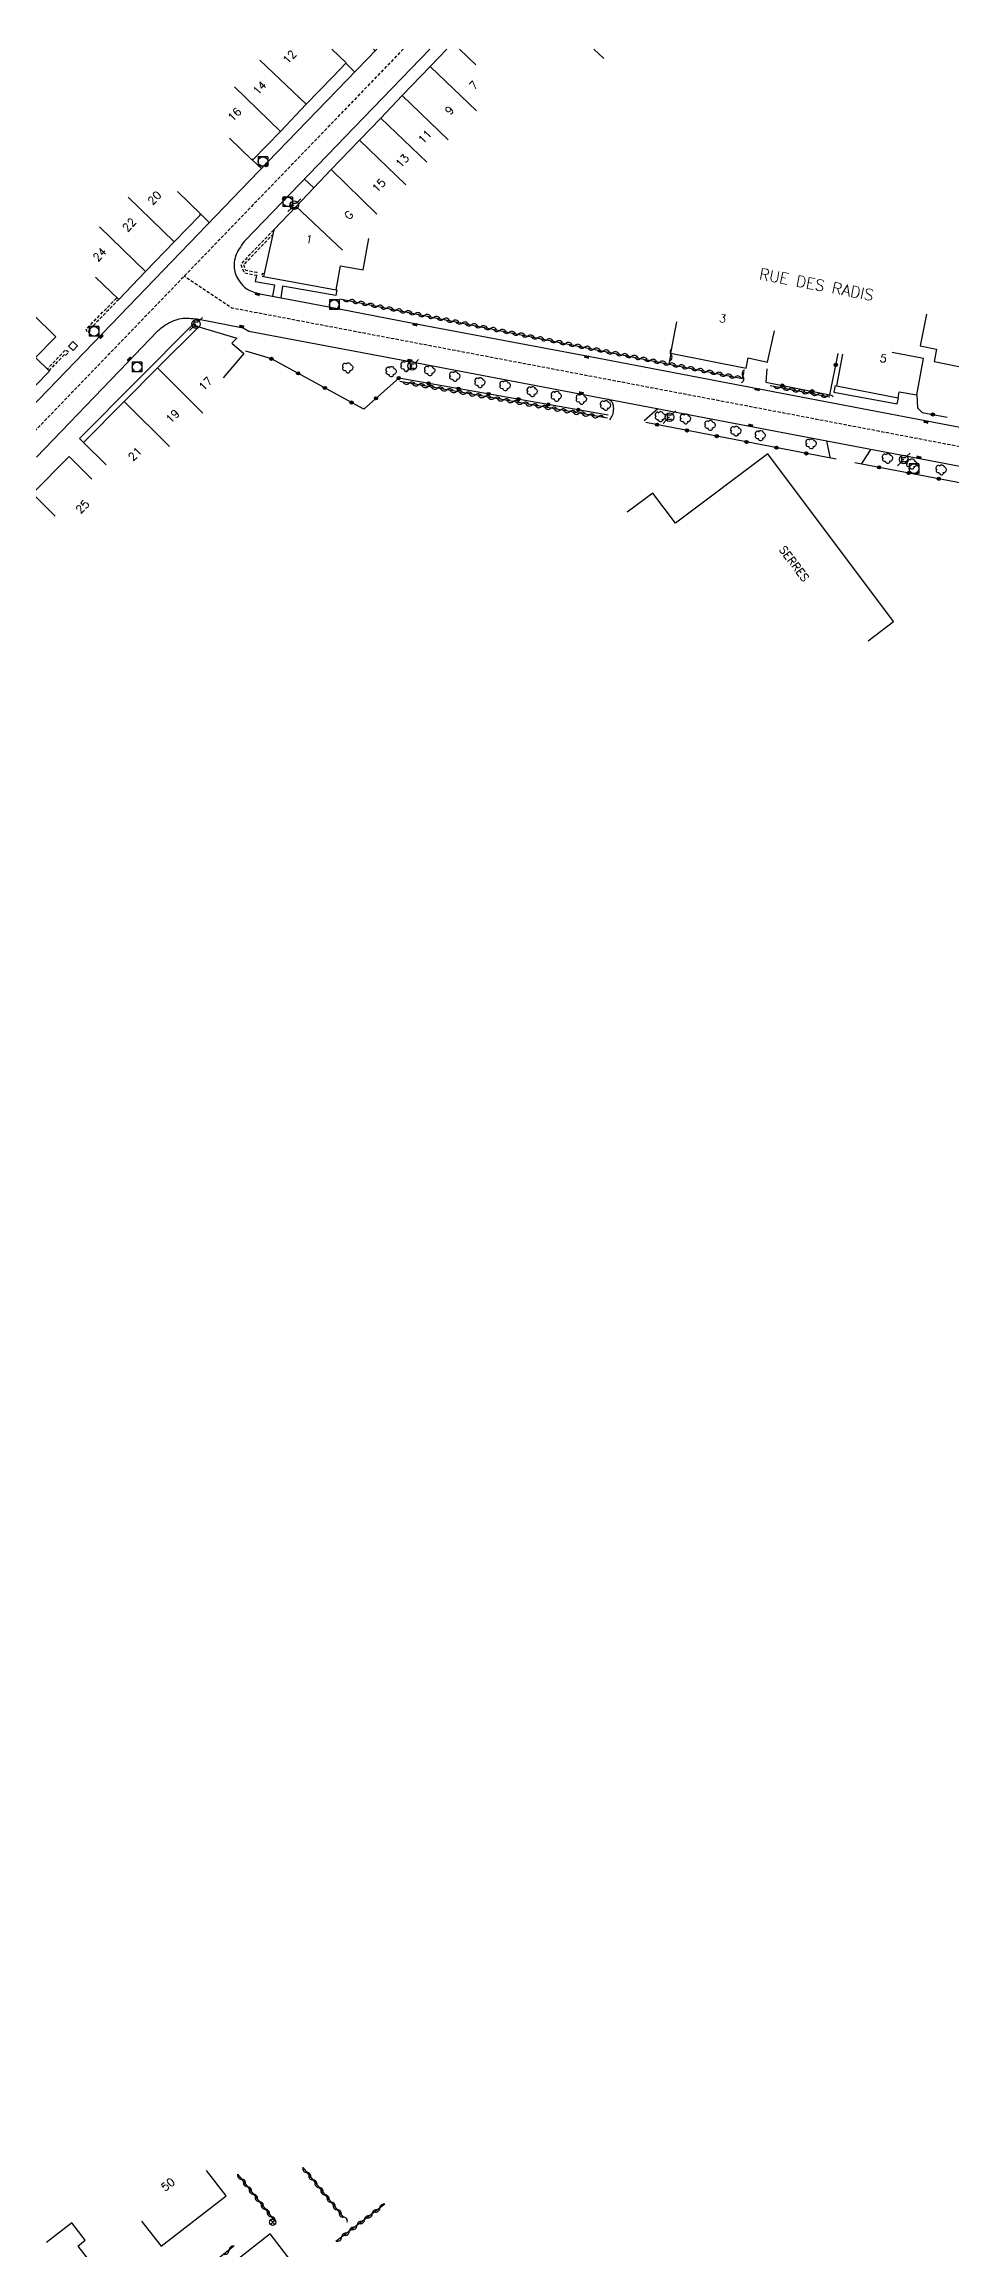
# Model space of a CAD drawing. Header units: millimetres. Extents: x 79999 to 81000, y 146000 to 147001.
# Drawn here: x 80259.3 to 80401, y 146656.3 to 147000.8 of the extents above; entities that cross this region are included whole.
import ezdxf
from ezdxf.enums import TextEntityAlignment as Align

# ---------------------------------------------------------------- set-up
doc = ezdxf.new("R2010")
doc.units = ezdxf.units.MM
doc.linetypes.add('DASHED', pattern=[0.75, 0.5, -0.25])
doc.layers.get('0').update_dxf_attribs({"linetype": 'CONTINUOUS'})
for name, color, linetype in [('W0001', 6, 'DASHED'), ('W0008', 7, 'CONTINUOUS'), ('W0100', 7, 'CONTINUOUS'), ('W0112', 1, 'DASHED'), ('W0300', 7, 'CONTINUOUS'), ('W0310', 3, 'CONTINUOUS'), ('W0322', 7, 'CONTINUOUS'), ('W0400', 7, 'CONTINUOUS'), ('W0420', 7, 'CONTINUOUS'), ('W0469', 7, 'CONTINUOUS'), ('W0471', 7, 'CONTINUOUS'), ('W0984', 7, 'CONTINUOUS'), ('W0989', 7, 'CONTINUOUS'), ('W0991', 7, 'CONTINUOUS'), ('W1102', 7, 'CONTINUOUS')]:
    doc.layers.add(name, color=color, linetype=linetype)
doc.styles.get("Standard").update_dxf_attribs({"font": 'romans.shx', "width": 0.85})

# ---------------------------------------------------------------- blocks, each defined once
blk = doc.blocks.new('t322o')
at = {"color": 0, "linetype": 'Continuous'}
for radius in [0.25, 0.15]:
    blk.add_circle((0, 0), radius, dxfattribs=at)
blk = doc.blocks.new('t310o')
at = {"color": 0, "linetype": 'Continuous'}
for centre, start, end in [((-0.5, 0.38), 216.8699, 323.1304), ((0.5, -0.37), 36.8699, 143.1303)]:
    blk.add_arc(centre, 0.625, start, end, dxfattribs=at)
blk = doc.blocks.new('T420')
for p, q in [((0.75, 0.75), (-0.75, 0.75)), ((-0.75, 0.75), (-0.75, -0.75)), ((0.75, 0.75), (0.75, -0.75)), ((0.75, -0.75), (-0.75, -0.75))]:
    blk.add_line(p, q)
blk.add_ellipse((0, 0), major_axis=(-0.53, 0.53), ratio=1, start_param=3.926991, end_param=10.210176)
blk = doc.blocks.new('T400')
for p, q in [((-0.15, 0.3), (0.15, 0.3)), ((-0.15, -0.25), (-0.15, 0.3)), ((-0.15, 0.15), (0.15, 0.15)), ((-0.15, 0), (0.15, 0)), ((0.15, 0.3), (0.15, -0.25)), ((-0.15, -0.15), (0.15, -0.15)), ((-0.15, -0.25), (-0.15, -0.3)), ((-0.15, -0.3), (0.15, -0.3)), ((0.15, -0.3), (0.15, -0.25))]:
    blk.add_line(p, q)
blk = doc.blocks.new('T471')
for p, q in [((-0.333334, 0.333334), (-0.333334, -0.333334)), ((-0.333334, 0.333334), (0.333334, 0.333334)), ((-0.333334, 0), (0, 0)), ((0.500001, 0.500001), (1.000002, 1.000002)), ((-0.500001, -0.500001), (-1.000002, -1.000002)), ((-0.333334, -0.333334), (0.333334, -0.333334))]:
    blk.add_line(p, q)
blk.add_ellipse((0, 0), major_axis=(0.471405, 0.471405), ratio=1, start_param=5.4977871438, end_param=11.780972451)
blk = doc.blocks.new('t112o')
at = {"color": 0, "linetype": 'Continuous'}
for p, q in [((-0.5, 0.5), (0.5, 0.5)), ((-0.5, -0.5), (-0.5, 0.5)), ((0.5, 0.5), (0.5, -0.5)), ((0.5, -0.5), (-0.5, -0.5))]:
    blk.add_line(p, q, dxfattribs=at)
blk = doc.blocks.new('T300')
for p, q in [((-0.8, 0.51), (-0.86, 0.34)), ((-0.86, 0.34), (-0.86, 0.17)), ((-0.86, 0.17), (-0.74, 0.06)), ((-0.69, 0.63), (-0.8, 0.51)), ((-0.8, -0.06), (-0.74, 0.06)), ((-0.74, 0.06), (-0.69, 0.11)), ((-0.57, 0.69), (-0.69, 0.63)), ((-0.46, 0.69), (-0.57, 0.69)), ((-0.29, 0.63), (-0.46, 0.69)), ((-0.29, 0.63), (-0.17, 0.74)), ((-0.23, 0.57), (-0.29, 0.63)), ((-0.17, 0.74), (-0.06, 0.8)), ((-0.06, 0.8), (0.06, 0.8)), ((0.06, 0.8), (0.23, 0.74)), ((0.23, 0.74), (0.34, 0.63)), ((0.34, 0.63), (0.4, 0.51)), ((0.46, 0.46), (0.34, 0.46)), ((0.4, 0.51), (0.4, 0.46)), ((0.57, 0.4), (0.46, 0.46)), ((0.57, 0.4), (0.69, 0.29)), ((0.69, 0.29), (0.74, 0.17)), ((0.74, 0.06), (0.69, -0.17)), ((0.74, 0.17), (0.74, 0.06)), ((-0.8, -0.17), (-0.8, -0.06)), ((-0.8, -0.23), (-0.8, -0.17)), ((-0.74, -0.34), (-0.8, -0.23)), ((-0.69, -0.4), (-0.74, -0.34)), ((-0.51, -0.46), (-0.69, -0.4)), ((-0.4, -0.46), (-0.51, -0.46)), ((-0.4, -0.46), (-0.34, -0.46)), ((-0.34, -0.46), (-0.34, -0.4)), ((-0.34, -0.51), (-0.34, -0.46)), ((-0.29, -0.63), (-0.34, -0.51)), ((-0.17, -0.74), (-0.29, -0.63)), ((-0.06, -0.8), (-0.17, -0.74)), ((0.06, -0.8), (-0.06, -0.8)), ((0.17, -0.74), (0.06, -0.8)), ((0.23, -0.69), (0.17, -0.74)), ((0.29, -0.46), (0.23, -0.46)), ((0.29, -0.63), (0.23, -0.69)), ((0.46, -0.4), (0.29, -0.46)), ((0.34, -0.51), (0.29, -0.63)), ((0.34, -0.51), (0.34, -0.46)), ((0.57, -0.34), (0.46, -0.4)), ((0.63, -0.29), (0.57, -0.34)), ((0.69, -0.17), (0.63, -0.29))]:
    blk.add_line(p, q)
blk = doc.blocks.new('T469')
at = {"color": 0, "linetype": 'Continuous', "flags": 128}
for points in [[(-0.35, 0.35), (0.35, -0.35)], [(-0.35, -0.35), (0.35, 0.35)]]:
    blk.add_lwpolyline(points, dxfattribs=at)
at = {"color": 0, "linetype": 'Continuous'}
blk.add_circle((0, 0), 0.5, dxfattribs=at)

msp = doc.modelspace()

# ---------------------------------------------------------------- linework, layer by layer
at = {"layer": 'W0001', "flags": 128}
for points in [[(80315.44, 147000), (80291.99, 146975.7), (80237.97, 146919.7), (80179.15, 146859.82), (80109.18, 146788.95), (80078.7, 146758.06), (80059.37, 146738.45), (80036.56, 146715.31), (80030.89, 146711.03), (80022.77, 146707.93)], [(80503.33, 146918.58), (80365.33, 146944.94), (80288.65, 146959.52), (80281.18, 146964.49)]]:
    msp.add_lwpolyline(points, dxfattribs=at)
at = {"layer": 'W0008', "flags": 128}
for points in [[(80035.98, 146710.49, -0.000002), (80043.72, 146718.34)], [(80319.6, 147000), (80309.21, 146989.24), (80290.76, 146970.15, 0.042121), (80290.37, 146969.67, 0.018235), (80289.6, 146968.45, 0.071052), (80289.15, 146967.34, 0.063085), (80288.99, 146966.01, 0.076817), (80289.16, 146964.99, 0.067679), (80289.67, 146963.94, 0.059575), (80290.64, 146962.8, 0.091141), (80291.47, 146962.27, 0.016396), (80292.51, 146961.89, 0.03346), (80293.03, 146961.76), (80303.55, 146959.78), (80318.54, 146956.88), (80344.64, 146951.97), (80373.25, 146946.5), (80398.34, 146941.68), (80423.43, 146936.89), (80449.66, 146931.89), (80477.67, 146926.52), (80503.89, 146921.54)], [(80258.1, 146936.25), (80272.36, 146951.02), (80276.93, 146955.81, -0.047168), (80277.86, 146956.62, -0.038702), (80279.14, 146957.39, -0.060898), (80280.42, 146957.84, -0.066805), (80281.66, 146957.95, -0.011709), (80282.88, 146957.87, -0.024537), (80283.46, 146957.79), (80290.41, 146956.45), (80291.32, 146955.93), (80315.96, 146951.28), (80342.76, 146946.16), (80369.29, 146941.13), (80395.33, 146936.18), (80422.26, 146931.02)], [(80347.69, 146942.06, 0.076127), (80348.14, 146942.8, 0.08649), (80348.31, 146943.55, 0.033379), (80348.31, 146944.1, 0.047978), (80348.24, 146944.48, 0.139021), (80347.96, 146944.93, 0.10495), (80347.37, 146945.29)]]:
    msp.add_lwpolyline(points, format="xyb", dxfattribs=at)
for points in [[(80220.1, 146905.64), (80238.98, 146924.99), (80254.2, 146940.8), (80268.45, 146955.55), (80294.22, 146982.3), (80311.29, 147000)], [(80311.04, 146999.74), (80310.77, 147000)], [(80307.83, 146996.42), (80306.45, 146997.77)], [(80293.26, 146981.31), (80291.89, 146982.64)], [(80299.96, 146979.7), (80301.43, 146978.31)], [(80285.12, 146972.91), (80283.81, 146974.19)], [(80292.48, 146964.67), (80292.3, 146963.7), (80295.31, 146963.17), (80295.01, 146961.4)], [(80305.03, 146962.36), (80304.87, 146961.47), (80296.57, 146962.94), (80296.31, 146961.13)], [(80265.46, 146938.54), (80264.83, 146939.17), (80282.71, 146957.12), (80283.35, 146956.48)], [(80382.9, 146947.44), (80382.7, 146946.4), (80392.63, 146944.58), (80392.81, 146945.51)], [(80355.22, 146943.79), (80353.07, 146941.92)], [(80382.12, 146936.21), (80381.63, 146938.8)], [(80388.51, 146937.48), (80387.02, 146935.26)]]:
    msp.add_lwpolyline(points, dxfattribs=at)
at = {"layer": 'W0008'}
msp.add_lwpolyline([(80304.46, 146645.84), (80294.64, 146658.63), (80281.14, 146648.03)], dxfattribs=at)
at = {"layer": 'W0100'}
for q in [(80265.74, 146657.65), (80271.36, 146648.06)]:
    msp.add_line((80264.56, 146656.73), q, dxfattribs=at)
at = {"layer": 'W0100', "flags": 128}
for points in [[(80304.26, 147000), (80306.5, 146997.82), (80304.42, 146995.68), (80300.28, 146991.38), (80296.23, 146987.12), (80291.97, 146982.72), (80291.88, 146982.8), (80291.77, 146982.68), (80288.26, 146986.08)], [(80322.24, 147000), (80319.64, 146997.29), (80315.25, 146992.72), (80311.91, 146989.21), (80308.61, 146985.74), (80304.15, 146981.19), (80298.7, 146975.42), (80295.2, 146971.76), (80293.57, 146964.47), (80304.96, 146962.38), (80305.64, 146966.13), (80309.15, 146965.48), (80310.06, 146970.4)], [(80326.79, 146997.52), (80324.2, 147000)], [(80280.13, 146977.73), (80283.72, 146974.25), (80283.6, 146974.12), (80283.67, 146974.04), (80279.62, 146969.87), (80275.14, 146965.26), (80270.98, 146960.89), (80267.36, 146964.34)], [(80397.22, 146958.55), (80396.22, 146953.65), (80398.77, 146953.13), (80398.38, 146951.2), (80409.47, 146948.93), (80410.47, 146953.83)], [(80236.35, 146950.71), (80232.87, 146947.12), (80245.45, 146934.55), (80250.67, 146939.88), (80255.88, 146945.19), (80255.82, 146945.24), (80260.13, 146949.67), (80257.98, 146951.78), (80261.15, 146955.01), (80257.58, 146958.51)], [(80269.01, 146935.02), (80265.46, 146938.54), (80271.84, 146944.95), (80277.04, 146950.18), (80283.49, 146956.62), (80289.44, 146954.85), (80288.65, 146954.02), (80290.54, 146952.42), (80287.3, 146948.61)], [(80358.13, 146957.37), (80357.17, 146952.47), (80368.99, 146950.16), (80369.34, 146951.74), (80372.34, 146951.07), (80373.43, 146955.95)], [(80384.09, 146952.3), (80383.13, 146947.39), (80392.76, 146945.52), (80392.95, 146946.42), (80395.68, 146945.96), (80396.75, 146951.64), (80391.84, 146952.56)], [(80266.78, 146932.79), (80263.24, 146936.32), (80257.47, 146930.54), (80261.01, 146927.01)], [(80388.06, 146907.53), (80392.06, 146910.53), (80372.4, 146936.73), (80357.97, 146925.9), (80357.97, 146925.9), (80354.43, 146930.62), (80350.43, 146927.62)]]:
    msp.add_lwpolyline(points, dxfattribs=at)
at = {"layer": 'W0100'}
for points in [[(80274.52, 146660.64), (80277.59, 146656.69), (80287.75, 146664.6), (80284.68, 146668.54)], [(80265.74, 146657.65), (80263.65, 146660.34), (80259.7, 146657.28)]]:
    msp.add_lwpolyline(points, dxfattribs=at)
at = {"layer": 'W0112', "flags": 128}
for points in [[(80295.2, 146971.76), (80290.03, 146966.37), (80290.56, 146965.04), (80292.52, 146964.67), (80292.59, 146965.06), (80290.85, 146965.39), (80290.49, 146966.28), (80295.03, 146971.01)], [(80293.66, 146964.86), (80293.39, 146964.91), (80293.32, 146964.52), (80293.57, 146964.47)], [(80270.98, 146960.89), (80266.43, 146956.2), (80266.56, 146956.07), (80266.2, 146955.69), (80265.91, 146955.97), (80266, 146956.07), (80265.87, 146956.2), (80270.69, 146961.16)], [(80260.08, 146949.73), (80262.54, 146952.31), (80262.71, 146952.15), (80263.15, 146952.61), (80262.87, 146952.89), (80262.7, 146952.71), (80262.53, 146952.88), (80259.79, 146950)]]:
    msp.add_lwpolyline(points, dxfattribs=at)
at = {"layer": 'W0310'}
for p, q in [((80289.52, 146667.97), (80295.2, 146660.8)), ((80299.72, 146668.98), (80306.07, 146661.21)), ((80312.56, 146663.28), (80304.88, 146657.42)), ((80288.98, 146656.7), (80279.68, 146649.28))]:
    msp.add_line(p, q, dxfattribs=at)
at = {"layer": 'W0310', "flags": 128}
for points in [[(80305.5, 146960.98), (80356.99, 146950.78), (80368.44, 146948.53), (80368.7, 146949.58)], [(80356.99, 146950.78), (80357.32, 146952.44)], [(80347.37, 146942.3), (80314.88, 146948.06), (80314.88, 146948.06), (80314.88, 146948.06), (80314.88, 146948.06)], [(80372.79, 146947.41), (80382.11, 146945.67)]]:
    msp.add_lwpolyline(points, dxfattribs=at)
at = {"layer": 'W0322', "flags": 128}
for points in [[(80347.46, 146942.79), (80314.73, 146948.59), (80309.26, 146943.72), (80294.85, 146951.59), (80290.85, 146952.79)], [(80372.24, 146950.03), (80372.07, 146947.93), (80382.11, 146945.99), (80383.37, 146952.44)], [(80395.68, 146945.96), (80395.81, 146943.93), (80396.51, 146943.23), (80400.41, 146942.47)], [(80383.07, 146935.91), (80353.33, 146941.65)], [(80445.59, 146924), (80421.53, 146928.59), (80421.39, 146927.88), (80419.85, 146926), (80418.15, 146926.33), (80418.78, 146929.1), (80386.02, 146935.36)]]:
    msp.add_lwpolyline(points, dxfattribs=at)
at = {"layer": 'W1102', "flags": 128}
for points in [[(80345.22, 147000), (80346.76, 146998.52)], [(80300.28, 146991.38), (80293.03, 146998.27)], [(80319.64, 146997.29), (80326.86, 146990.36)], [(80296.23, 146987.12), (80289.06, 146994.08)], [(80315.25, 146992.72), (80322.46, 146985.79)], [(80311.91, 146989.21), (80319.14, 146982.31)], [(80308.61, 146985.74), (80315.81, 146978.8)], [(80304.15, 146981.19), (80311.29, 146974.19)], [(80279.62, 146969.87), (80272.45, 146976.84)], [(80298.7, 146975.42), (80305.96, 146968.55)], [(80275.14, 146965.26), (80267.97, 146972.22)], [(80277.04, 146950.18), (80284.11, 146943.1)], [(80271.84, 146944.95), (80278.92, 146937.9)]]:
    msp.add_lwpolyline(points, dxfattribs=at)

# ---------------------------------------------------------------- block references
at = {"layer": 'W0112', "rotation": 46.54953111307066}
msp.add_blockref('t112o', (80263.81, 146953.61), dxfattribs=at)
at = {"layer": 'W0300'}
for p in [(80306.79, 146950.18), (80313.58, 146949.58), (80315.92, 146950.43), (80319.6, 146949.73), (80323.53, 146948.83), (80327.45, 146947.88), (80331.39, 146947.38), (80335.62, 146946.47), (80339.39, 146945.73), (80343.31, 146945.28), (80347.08, 146944.3), (80355.63, 146942.55), (80359.58, 146942.21), (80363.42, 146941.19), (80367.45, 146940.29), (80371.26, 146939.58), (80379.21, 146938.32), (80391.15, 146936.02), (80394.93, 146935.16), (80399.54, 146934.24)]:
    msp.add_blockref('T300', p, dxfattribs=at)
at = {"layer": 'W0310'}
for p, rotation in [((80306.97, 146960.69), 348.8018958109681), ((80308.44, 146960.4), 348.8018958109681), ((80309.91, 146960.1), 348.8018958109681), ((80311.38, 146959.81), 348.8018958109681), ((80312.85, 146959.52), 348.8018958109681), ((80314.32, 146959.23), 348.8018958109681), ((80315.8, 146958.94), 348.8018958109681), ((80317.27, 146958.65), 348.8018958109681), ((80318.74, 146958.36), 348.8018958109681), ((80320.21, 146958.06), 348.8018958109681), ((80321.68, 146957.77), 348.8018958109681), ((80323.15, 146957.48), 348.8018958109681), ((80324.62, 146957.19), 348.8018958109681), ((80326.1, 146956.9), 348.8018958109681), ((80327.57, 146956.61), 348.8018958109681), ((80329.04, 146956.32), 348.8018958109681), ((80330.51, 146956.03), 348.8018958109681), ((80331.98, 146955.73), 348.8018958109681), ((80333.45, 146955.44), 348.8018958109681), ((80334.92, 146955.15), 348.8018958109681), ((80336.4, 146954.86), 348.8018958109681), ((80337.87, 146954.57), 348.8018958109681), ((80339.34, 146954.28), 348.8018958109681), ((80340.81, 146953.99), 348.8018958109681), ((80342.28, 146953.7), 348.8018958109681), ((80343.75, 146953.4), 348.8018958109681), ((80345.23, 146953.11), 348.8018958109681), ((80346.7, 146952.82), 348.8018958109681), ((80348.17, 146952.53), 348.8018958109681), ((80349.64, 146952.24), 348.8018958109681), ((80351.11, 146951.95), 348.8018958109681), ((80352.58, 146951.66), 348.8018958109681), ((80354.05, 146951.36), 348.8018958109681), ((80357.28, 146952.26), 78.96965537854457), ((80316.35, 146947.8), 169.9560782090707), ((80355.53, 146951.07), 348.8018958109681), ((80357, 146950.78), 348.8529075577686), ((80358.47, 146950.49), 348.8529075577686), ((80359.94, 146950.2), 348.8529075577686), ((80361.41, 146949.91), 348.8529075577686), ((80362.88, 146949.62), 348.8529075577686), ((80364.36, 146949.33), 348.8529075577686), ((80365.83, 146949.04), 348.8529075577686), ((80367.3, 146948.75), 348.8529075577686), ((80368.52, 146948.85), 76.42143607147081), ((80317.83, 146947.53), 169.9560782090707), ((80319.31, 146947.27), 169.9560782090707), ((80320.79, 146947.01), 169.9560782090707), ((80322.26, 146946.75), 169.9560782090707), ((80323.74, 146946.49), 169.9560782090707), ((80325.22, 146946.23), 169.9560782090707), ((80326.69, 146945.96), 169.9560782090707), ((80328.17, 146945.7), 169.9560782090707), ((80329.65, 146945.44), 169.9560782090707), ((80331.12, 146945.18), 169.9560782090707), ((80332.6, 146944.92), 169.9560782090707), ((80334.08, 146944.66), 169.9560782090707), ((80335.56, 146944.39), 169.9560782090707), ((80374.27, 146947.14), 349.4106620962455), ((80375.74, 146946.86), 349.4106620962455), ((80377.21, 146946.59), 349.4106620962455), ((80378.69, 146946.31), 349.4106620962455), ((80380.16, 146946.03), 349.4106620962455), ((80381.64, 146945.76), 349.4106620962455), ((80337.03, 146944.13), 169.9560782090707), ((80338.51, 146943.87), 169.9560782090707), ((80339.99, 146943.61), 169.9560782090707), ((80341.46, 146943.35), 169.9560782090707), ((80342.94, 146943.09), 169.9560782090707), ((80344.42, 146942.82), 169.9560782090707), ((80345.89, 146942.56), 169.9560782090707), ((80290.14, 146667.18), 308.4260925984637), ((80291.07, 146666.01), 308.4260925984637), ((80292, 146664.83), 308.4260925984637), ((80300.35, 146668.21), 309.2403359715289), ((80301.3, 146667.05), 309.2403359715289), ((80302.25, 146665.88), 309.2403359715289), ((80292.93, 146663.66), 308.4260925984637), ((80293.87, 146662.48), 308.4260925984637), ((80303.2, 146664.72), 309.2403359715289), ((80304.15, 146663.56), 309.2403359715289), ((80305.1, 146662.4), 309.2403359715289), ((80310.57, 146661.76), 217.3526588636112), ((80311.76, 146662.67), 217.3526588636112), ((80294.8, 146661.31), 308.4260925984637), ((80305.8, 146658.12), 217.3526588636112), ((80306.05, 146661.24), 309.2403359715289), ((80306.99, 146659.03), 217.3526588636112), ((80308.19, 146659.94), 217.3526588636112), ((80309.38, 146660.85), 217.3526588636112), ((80288.2, 146656.07), 218.5836809344965)]:
    msp.add_blockref('t310o', p, dxfattribs=dict(at, rotation=rotation))
at = {"layer": 'W0322'}
for p, rotation in [((80294.83, 146951.6), 163.3064359027496), ((80299, 146949.32), 151.3449355989145), ((80314.72, 146948.58), 221.6784828186692), ((80383.02, 146950.65), 78.9784668468516), ((80303.17, 146947.04), 151.3449355989145), ((80307.34, 146944.76), 151.3449355989145), ((80311.17, 146945.43), 221.6784828186692), ((80319.4, 146947.76), 169.9560782091), ((80324.07, 146946.94), 169.9560782091), ((80328.75, 146946.11), 169.9560782091), ((80333.43, 146945.28), 169.9560782091), ((80374.66, 146947.43), 349.0862247953228), ((80379.32, 146946.53), 349.0862247953228), ((80338.1, 146944.45), 169.9560782091), ((80342.78, 146943.62), 169.9560782091), ((80355.09, 146941.31), 169.074749290824), ((80398.2, 146942.9), 348.9705051875467), ((80359.76, 146940.41), 169.074749290824), ((80364.42, 146939.51), 169.074749290824), ((80369.08, 146938.61), 169.074749290824), ((80373.75, 146937.71), 169.074749290824), ((80378.41, 146936.81), 169.074749290824), ((80389.78, 146934.65), 169.1749168642938), ((80394.45, 146933.75), 169.1749168642938), ((80399.12, 146932.86), 169.1749168642938)]:
    msp.add_blockref('t322o', p, dxfattribs=dict(at, rotation=rotation))
at = {"layer": 'W0400'}
for p, rotation in [((80294.04, 146981.91), 136.0676963874125), ((80296.82, 146976.64), 315.9758256691411), ((80292.65, 146961.7), 74.53944615859382), ((80268.2, 146955.08), 135.9879190857423), ((80290.15, 146956.65), 259.0991430509748), ((80317.28, 146956.97), 79.07976712680703), ((80272.63, 146951.52), 316.3002387939691), ((80344.12, 146951.91), 79.32863064572207), ((80316.44, 146951.34), 259.1923400819068), ((80343.23, 146946.23), 259.2499759774948), ((80370.76, 146946.82), 79.18284006879168), ((80369.69, 146941.2), 259.2535746159586), ((80397.14, 146941.76), 79.1377618561866), ((80396, 146936.21), 259.1375945697916)]:
    msp.add_blockref('T400', p, dxfattribs=dict(at, rotation=rotation))
at = {"layer": 'W0420'}
for p in [(80293.5, 146982.43), (80297.38, 146976.13), (80304.64, 146960.05), (80267.1, 146955.9), (80273.84, 146950.33), (80395.24, 146934.44)]:
    msp.add_blockref('T420', p, dxfattribs=at)
at = {"layer": 'W0469'}
msp.add_blockref('T469', (80295.02, 146660.45), dxfattribs=at)
at = {"layer": 'W0471'}
for p in [(80298.4, 146975.59), (80283.04, 146957.03), (80316.82, 146950.49), (80357.02, 146942.49), (80393.64, 146935.87)]:
    msp.add_blockref('T471', p, dxfattribs=at)

# ---------------------------------------------------------------- texts
at = {"layer": 'W0984'}
msp.add_text('SERRES', height=1.25, rotation=306.8774, dxfattribs=at).set_placement((80376.52, 146919.58), align=Align.MIDDLE)
at = {"layer": 'W0989'}
msp.add_text('RUE DES RADIS', height=1.75, rotation=349.1866, dxfattribs=at).set_placement((80380.02, 146963.21), align=Align.MIDDLE)
at = {"layer": 'W0991'}
for s, rotation, p in [('12', 46.1882, (80297.64, 146998.76)), ('14', 46.1882, (80292.99, 146993.93)), ('7', 46.1882, (80326.42, 146994.34)), ('16', 46.1882, (80289.06, 146989.78)), ('9', 46.1882, (80322.64, 146990.42)), ('11', 46.1882, (80318.81, 146986.3)), ('13', 46.1882, (80315.28, 146982.53)), ('15', 46.1882, (80311.62, 146978.69)), ('20', 45.9886, (80276.55, 146976.74)), ('22', 45.9886, (80272.6, 146972.55)), ('G', 46.1882, (80306.91, 146974.05)), ('1', 349.5743, (80300.72, 146970.28)), ('24', 45.9886, (80267.99, 146967.9)), ('3', 348.4539, (80365.37, 146957.9)), ('5', 348.4539, (80390.47, 146951.68)), ('17', 45.0368, (80284.54, 146947.71)), ('19', 45.0368, (80279.39, 146942.62)), ('21', 45.0368, (80273.5, 146936.73)), ('25', 45.0756, (80265.31, 146928.49)), ('50', 37.8867, (80278.65, 146666.35))]:
    msp.add_text(s, height=1.25, rotation=rotation, dxfattribs=at).set_placement(p, align=Align.MIDDLE)

doc.saveas('drawing.dxf')
